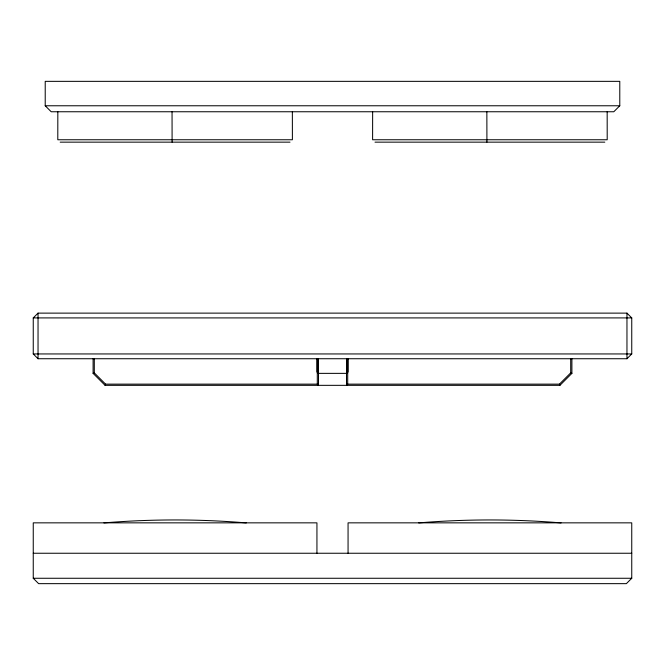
<?xml version="1.0" encoding="UTF-8"?>
<svg xmlns="http://www.w3.org/2000/svg" width="665" height="665" viewBox="0 0 665 665"><rect width="100%" height="100%" fill="white"/><g stroke="black" fill="none" stroke-linecap="round" stroke-linejoin="round"><path stroke-width="1" d="M57.83 111.753L57.797 139.758L292.392 139.758L292.359 111.753M372.641 111.753L372.608 139.758L607.203 139.758L607.17 111.753M93.1 358.734L93.1 373.364L105.07 385.334L105.569 384.137L318.477 384.137M33.25 317.912L38.038 313.124L626.962 313.124L631.75 317.912L631.75 353.946L626.962 358.734L38.038 358.734L33.25 353.946L33.25 317.912L631.75 317.912M619.78 105.768L613.795 111.753L51.205 111.753L45.22 105.768L45.22 81.346L619.78 81.346L619.78 105.768L45.22 105.768M346.523 384.137L559.431 384.137L570.703 372.874L570.703 358.734M105.07 385.334L559.93 385.334L571.9 373.364L571.9 358.734M348.061 553.247L348.061 522.848L631.75 522.848L631.75 578.267L626.364 583.654L38.636 583.654L33.25 578.267L33.25 522.848L316.939 522.848L316.939 553.247M93.1 373.364L94.297 372.874L105.569 384.137M347.704 372.874L346.507 373.364L318.493 373.364L317.296 372.874M60.191 142.152L289.998 142.152M375.002 142.152L604.809 142.152M33.25 353.946L631.75 353.946M33.25 553.247L631.75 553.247M33.25 578.267L631.75 578.267M570.703 372.874L571.9 373.364M559.431 384.137L559.93 385.334M486.913 142.152L486.855 111.753M172.102 142.152L172.044 111.753M626.962 313.124L626.962 358.734M348.061 358.734L348.061 372.034M347.704 358.734L347.704 384.137L346.507 385.334L346.507 358.734M318.493 358.734L318.493 385.334L317.296 384.137L317.296 358.734M316.939 358.734L316.939 372.034M94.297 358.734L94.297 372.874M38.038 313.124L38.038 358.734M103.931 522.906A859.188 859.188 0 0 1 246.258 522.906M418.742 522.906A859.188 859.188 0 0 1 561.069 522.906"/></g></svg>
